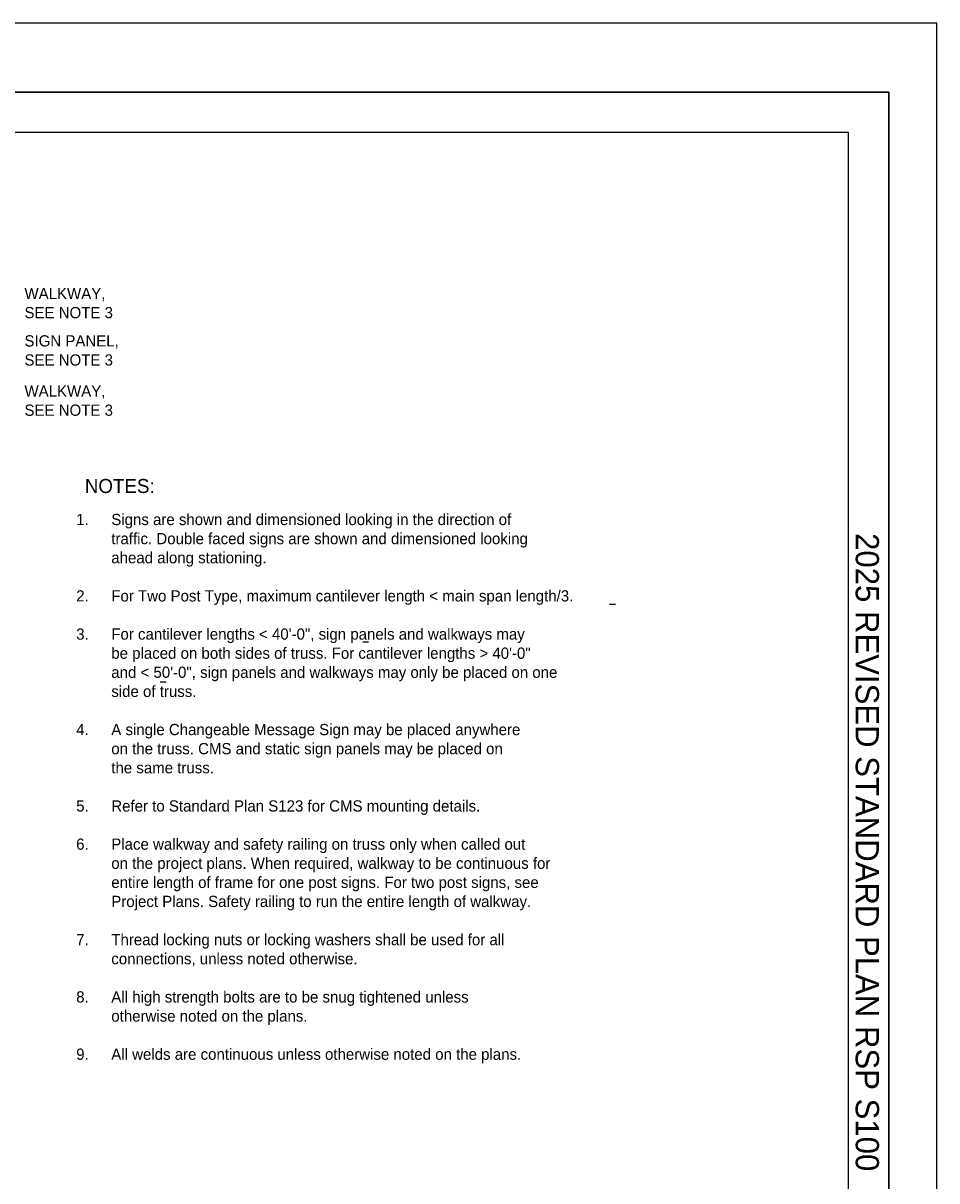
# Model space of a CAD drawing. Extents: x -893 to 867, y -474 to 712.
# Drawn here: x 297 to 867, y -9 to 712 of the extents above; entities that cross this region are included whole.
import ezdxf

# ---------------------------------------------------------------- set-up
doc = ezdxf.new("R2010")
doc.units = 0
for name, color, linetype in [('border_PLOTTING-ELEMENTS', 7, 'Continuous'), ('border_rw_22x34_Cut_Lines', 7, 'Continuous'), ('border_SHEET', 7, 'Continuous'), ('border_WITHIN-BORDER-anno', 7, 'Continuous'), ('tcd_SIGN-OVERHEAD-anno', 7, 'Continuous')]:
    doc.layers.add(name, color=color, linetype=linetype)

msp = doc.modelspace()

# ---------------------------------------------------------------- linework, layer by layer
at = {"layer": 'border_PLOTTING-ELEMENTS'}
for points in [[(-893.45, -474.04), (866.55, -474.04), (866.55, 711.96), (-893.45, 711.96)], [(-863.45, -431.04), (836.55, -431.04), (836.55, 668.96), (-863.45, 668.96)]]:
    msp.add_lwpolyline(points, close=True, dxfattribs=at)
at = {"layer": 'border_rw_22x34_Cut_Lines'}
for p, q in [((-863.45, 668.96), (836.55, 668.96)), ((836.55, 668.96), (836.55, -431.04))]:
    msp.add_line(p, q, dxfattribs=at)
at = {"layer": 'border_SHEET'}
for p in [(-813.45, 643.96), (811.55, -406.04)]:
    msp.add_line(p, (811.55, 643.96), dxfattribs=at)
at = {"layer": 'tcd_SIGN-OVERHEAD-anno'}
for p, q in [((666.23, 349.74), (662.58, 349.74)), ((512.36, 326.19), (508.72, 326.19)), ((386.11, 301.29), (382.46, 301.29))]:
    msp.add_line(p, q, dxfattribs=at)

# ---------------------------------------------------------------- texts
at = {"layer": 'border_WITHIN-BORDER-anno'}
msp.add_text('2025 REVISED STANDARD PLAN RSP S100', height=14.5, rotation=270, dxfattribs=at).set_placement((815.96, 394.19))
at = {"layer": 'tcd_SIGN-OVERHEAD-anno'}
for s, height, p in [('WALKWAY,', 7, (297.87, 539.98)), ('SEE NOTE 3', 7, (297.87, 528.08)), ('SIGN PANEL,', 7, (297.87, 510.47)), ('SEE NOTE 3', 7, (297.87, 498.57)), ('WALKWAY,', 7, (297.87, 479.19)), ('SEE NOTE 3', 7, (297.87, 467.29)), ('NOTES:', 8.75, (335.47, 419.18)), (' 1.', 7, (327.51, 399.18)), ('Signs are shown and dimensioned looking in the direction of', 7, (351.98, 399.18)), ('traffic. Double faced signs are shown and dimensioned looking', 7, (351.98, 387.28)), ('ahead along stationing.', 7, (351.98, 375.38)), (' 2.', 7, (327.51, 351.58)), ('For Two Post Type, maximum cantilever length < main span length/3.', 7, (351.98, 351.58)), (' 3.', 7, (327.51, 327.78)), ('For cantilever lengths < 40\'-0", sign panels and walkways may', 7, (351.98, 327.78)), ('be placed on both sides of truss. For cantilever lengths > 40\'-0"', 7, (351.98, 315.88)), ('and < 50\'-0", sign panels and walkways may only be placed on one', 7, (351.98, 303.98)), ('side of truss.', 7, (351.98, 292.08)), (' 4.', 7, (327.51, 268.28)), ('A single Changeable Message Sign may be placed anywhere', 7, (351.98, 268.28)), ('on the truss. CMS and static sign panels may be placed on', 7, (351.98, 256.38)), ('the same truss.', 7, (351.98, 244.48)), (' 5.', 7, (327.51, 220.68)), ('Refer to Standard Plan S123 for CMS mounting details.', 7, (351.98, 220.68)), (' 6.', 7, (327.51, 196.88)), ('Place walkway and safety railing on truss only when called out', 7, (351.98, 196.88)), ('on the project plans. When required, walkway to be continuous for', 7, (351.98, 184.98)), ('entire length of frame for one post signs. For two post signs, see', 7, (351.98, 173.08)), ('Project Plans. Safety railing to run the entire length of walkway.', 7, (351.98, 161.18)), (' 7.', 7, (327.51, 137.38)), ('Thread locking nuts or locking washers shall be used for all', 7, (351.98, 137.38)), ('connections, unless noted otherwise.', 7, (351.98, 125.48)), (' 8.', 7, (327.51, 101.68)), ('All high strength bolts are to be snug tightened unless', 7, (351.98, 101.68)), ('otherwise noted on the plans.', 7, (351.98, 89.78)), (' 9.', 7, (327.51, 65.98)), ('All welds are continuous unless otherwise noted on the plans.', 7, (351.98, 65.98))]:
    msp.add_text(s, height=height, dxfattribs=at).set_placement(p)

doc.saveas('drawing.dxf')
